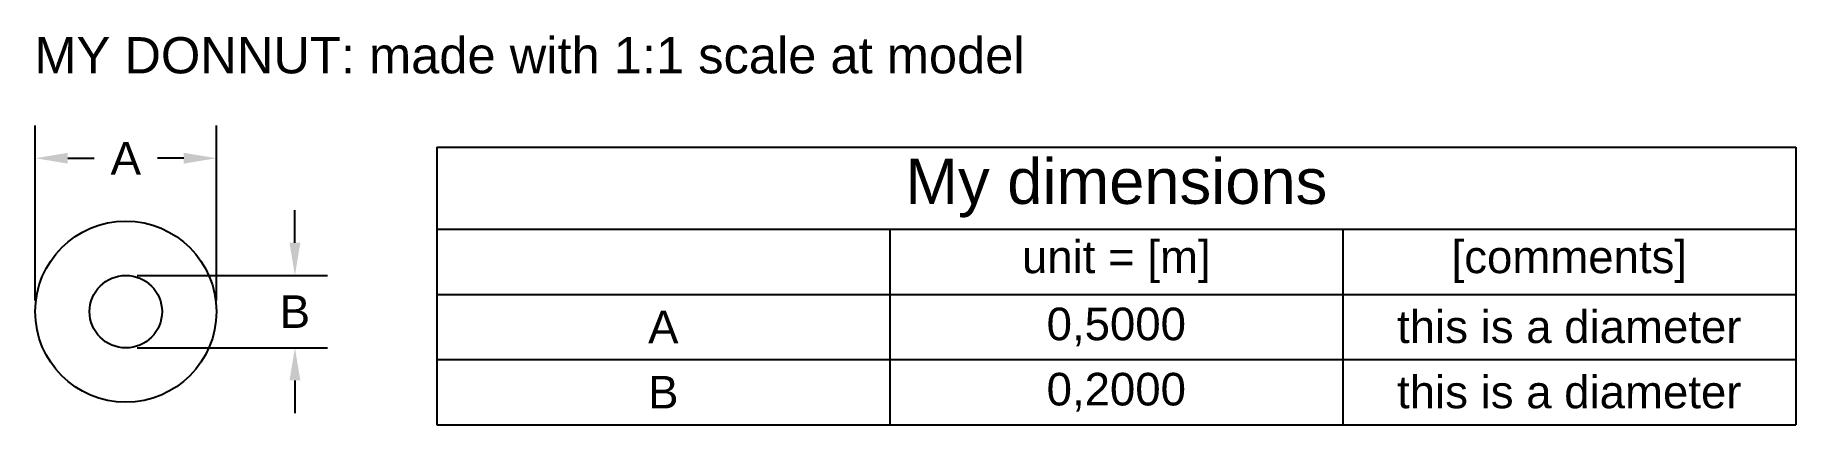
# Model space of a CAD drawing. Header units: inches. Extents: x 0.15 to 9.86, y 0.14 to 2.29.
import ezdxf

# ---------------------------------------------------------------- set-up
doc = ezdxf.new("R2010")
doc.units = ezdxf.units.IN
doc.header["$MEASUREMENT"] = 0
doc.styles.get("Standard").update_dxf_attribs({"font": 'arial.ttf'})
doc.dimstyles.get("Standard").update_dxf_attribs({"dimtxt": 0.18, "dimasz": 0.18, "dimexe": 0.18, "dimexo": 0.0625, "dimgap": 0.09, "dimtad": 0, "dimtih": 1, "dimtoh": 1, "dimdec": 4, "dimzin": 0, "dimdsep": 46, "dimtxsty": 'Standard', "dimcen": 0.09, "dimadec": 0, "dimazin": 0, "dimtfac": 1, "dimtdec": 4, "dimtofl": 0, "dimtmove": 0, "dimatfit": 3, "dimfxl": 1, "dimtolj": 1, "dimtzin": 0, "dimarcsym": 0})

# ---------------------------------------------------------------- blocks, each defined once
blk = doc.blocks.new('*D0')
at = {"color": 0, "lineweight": -2, "transparency": 16777216}
for p, q in [((0.1462, 0.8241), (0.1462, 1.7886)), ((1.1462, 0.8241), (1.1462, 1.7886)), ((0.3262, 1.6086), (0.4722, 1.6086)), ((0.9662, 1.6086), (0.8203, 1.6086))]:
    blk.add_line(p, q, dxfattribs=at)
at = {"color": 0, "transparency": 16777216}
for points in [[(0.3262, 1.6386), (0.3262, 1.5786), (0.1462, 1.6086)], [(0.9662, 1.6386), (0.9662, 1.5786), (1.1462, 1.6086)]]:
    blk.add_solid(points, dxfattribs=at)
at = {"layer": 'Defpoints', "color": 0, "transparency": 16777216}
for p in [(1.1462, 1.6086), (0.1462, 0.7616), (1.1462, 0.7616)]:
    blk.add_point(p, dxfattribs=at)
at = {"color": 0, "transparency": 16777216, "insert": (0.6462, 1.6086), "char_height": 0.18, "attachment_point": 5}
blk.add_mtext('\\A1;A', dxfattribs=at)
blk = doc.blocks.new('*D1')
at = {"color": 0, "lineweight": -2, "transparency": 16777216}
for p, q in [((1.5795, 1.1416), (1.5795, 1.3216)), ((0.7087, 0.9616), (1.7595, 0.9616)), ((0.7087, 0.5616), (1.7595, 0.5616)), ((1.5795, 0.3816), (1.5795, 0.2016))]:
    blk.add_line(p, q, dxfattribs=at)
at = {"color": 0, "transparency": 16777216}
for points in [[(1.5495, 1.1416), (1.6095, 1.1416), (1.5795, 0.9616)], [(1.5495, 0.3816), (1.6095, 0.3816), (1.5795, 0.5616)]]:
    blk.add_solid(points, dxfattribs=at)
at = {"layer": 'Defpoints', "color": 0, "transparency": 16777216}
for p in [(0.6462, 0.9616), (1.5795, 0.9616), (0.6462, 0.5616)]:
    blk.add_point(p, dxfattribs=at)
at = {"color": 0, "transparency": 16777216, "insert": (1.5795, 0.7616), "char_height": 0.18, "attachment_point": 5}
blk.add_mtext('\\A1;B', dxfattribs=at)
blk = doc.blocks.new('*T2')
at = {"color": 0, "linetype": 'ByBlock', "lineweight": -2, "transparency": 16777216}
for p, q in [((0, 0), (7.5, 0)), ((0, 0), (0, -1.5333)), ((7.5, 0), (7.5, -1.5333)), ((0, -0.4533), (7.5, -0.4533)), ((2.5, -0.4533), (2.5, -1.5333)), ((5, -0.4533), (5, -1.5333)), ((0, -0.8133), (7.5, -0.8133)), ((0, -1.1733), (7.5, -1.1733)), ((0, -1.5333), (7.5, -1.5333))]:
    blk.add_line(p, q, dxfattribs=at)
at = {"color": 0, "transparency": 16777216, "attachment_point": 5}
for s, insert, char_height, width in [('My dimensions', (3.75, -0.2267), 0.25, 7.38), ('unit = [m]', (3.75, -0.6333), 0.18, 2.38), ('[comments]', (6.25, -0.6333), 0.18, 2.38), ('A', (1.25, -0.9933), 0.18, 2.38), ('0,5000', (3.75, -0.9933), 0.18, 2.38), ('this is a diameter', (6.25, -0.9933), 0.18, 2.38), ('0,2000', (3.75, -1.3533), 0.18, 2.38), ('this is a diameter', (6.25, -1.3533), 0.18, 2.38), ('B', (1.25, -1.3533), 0.18, 2.38)]:
    blk.add_mtext(s, dxfattribs=dict(at, insert=insert, char_height=char_height, width=width))

msp = doc.modelspace()

# ---------------------------------------------------------------- linework, layer by layer
for radius in [0.5, 0.2]:
    msp.add_circle((0.64622, 0.76161), radius)

# ---------------------------------------------------------------- block references
msp.add_blockref('*T2', (2.36259, 1.67039))

# ---------------------------------------------------------------- texts
at = {"insert": (0.14166, 2.2771), "char_height": 0.2, "attachment_point": 1}
msp.add_mtext_dynamic_manual_height_columns('MY DONNUT: made with 1:1 scale at model', width=10.3128417, gutter_width=1, heights=[0], dxfattribs=at)

# ---------------------------------------------------------------- dimensions: what is measured, and where the dimension line sits
dim = msp.add_linear_dim(base=(1.14622, 1.6086), p1=(0.14622, 0.76161), p2=(1.14622, 0.76161), text='A', dimstyle='Standard')
dim.commit()
dim.dimension.update_dxf_attribs({"geometry": '*D0', "text_midpoint": (0.64622, 1.6086)})
dim = msp.add_linear_dim(base=(1.57953, 0.96161), p1=(0.64622, 0.56161), p2=(0.64622, 0.96161), angle=90, text='B', dimstyle='Standard')
dim.commit()
dim.dimension.update_dxf_attribs({"geometry": '*D1', "text_midpoint": (1.57953, 0.76161)})

doc.saveas('drawing.dxf')
